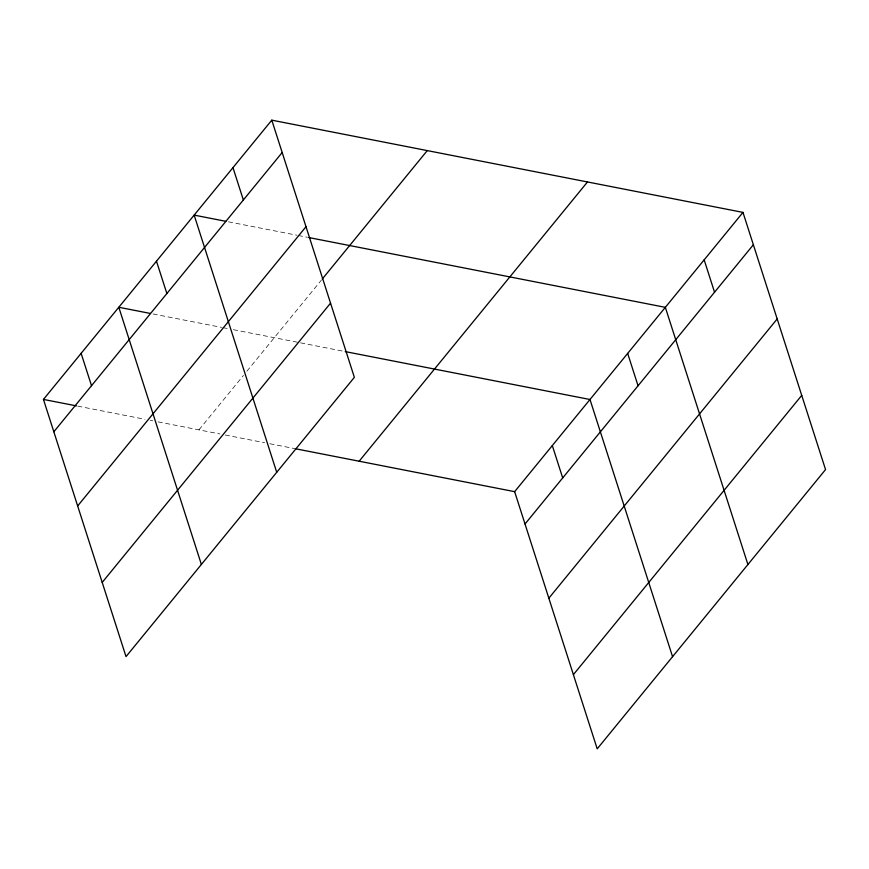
<?xml version="1.0" encoding="UTF-8"?>
<svg xmlns="http://www.w3.org/2000/svg" width="869" height="869" viewBox="0 0 869 869"><rect width="100%" height="100%" fill="white"/><g stroke="black" fill="none" stroke-linecap="round" stroke-linejoin="round"><path stroke-width="0.65" stroke-dasharray="4.34 3.26" d="M198.947 429.862L243.472 375.408M246.894 371.215L321.389 280.1M228.417 221.812L296.937 235.227M298.252 235.488L307.474 237.291M153.063 313.97L221.584 327.385M222.898 327.646L228.178 328.678M233.446 329.709L299.24 342.582M300.555 342.842L343.896 351.326M77.71 406.127L144.917 419.282M150.185 420.314L152.825 420.835M158.093 421.867L219.955 433.968M225.201 435L264.6 442.712M269.846 443.744L294.797 448.621"/><path stroke-width="1.3" d="M271.791 120.161L354.367 377.342L126.027 656.606L43.45 399.425L271.791 120.161L742.973 212.394L825.55 469.575L597.209 748.839L514.633 491.658L742.973 212.394M53.835 431.774L282.175 152.51M77.656 505.964L305.997 226.7M322.247 279.058L427.276 150.598M102.205 582.415L330.546 303.151M359.147 461.222L587.487 181.958M525.028 524.007L753.369 244.743M548.85 598.198L777.19 318.945M573.388 674.648L801.729 395.384M225.777 221.302L194.156 215.11L276.722 472.291M308.799 237.552L665.339 307.344L747.916 564.524M150.424 313.459L118.803 307.268L201.38 564.448M345.199 351.587L589.986 399.501L672.563 656.682M43.45 399.425L76.396 405.866M296.112 448.882L514.633 491.658M704.162 259.864L714.546 292.223M627.668 353.422L638.052 385.771M552.315 445.58L562.699 477.928M232.968 167.63L243.363 199.989M156.474 261.189L166.87 293.537M81.121 353.346L91.517 385.695"/></g></svg>
